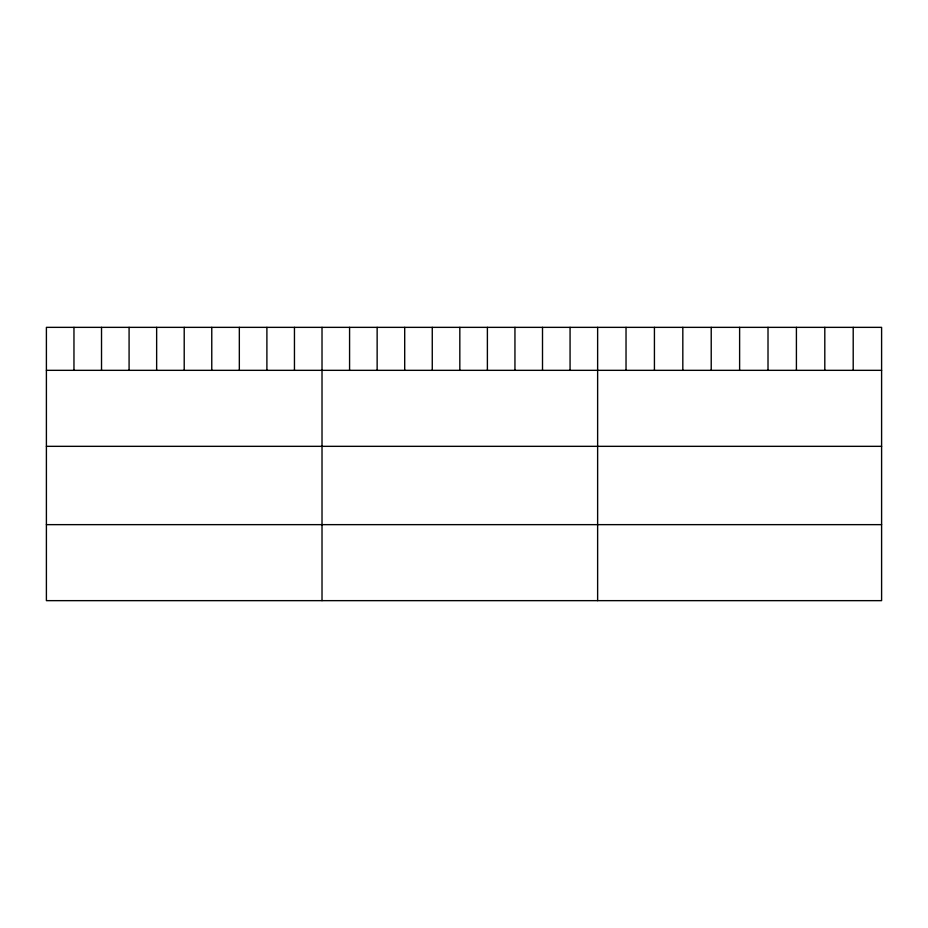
<?xml version="1.0" encoding="UTF-8"?>
<svg xmlns="http://www.w3.org/2000/svg" width="928" height="928" viewBox="0 0 928 928"><rect width="100%" height="100%" fill="white"/><g stroke="black" fill="none" stroke-linecap="round" stroke-linejoin="round"><path stroke-width="1.39" d="M881.6 370.33L881.6 600.648L46.4 600.648L46.4 327.352L881.6 327.352L881.6 370.33L46.4 370.33M46.4 446.333L881.6 446.333M46.4 524.645L881.6 524.645M853.203 327.352L853.203 370.33M824.806 327.352L824.806 370.33M796.41 327.352L796.41 370.33M768.013 327.352L768.013 370.33M739.616 327.352L739.616 370.33M711.219 327.352L711.219 370.33M682.822 327.352L682.822 370.33M654.426 327.352L654.426 370.33M626.029 327.352L626.029 370.33M597.632 327.352L597.632 600.648M570.07 327.352L570.07 370.33M542.509 327.352L542.509 370.33M514.947 327.352L514.947 370.33M487.386 327.352L487.386 370.33M459.824 327.352L459.824 370.33M432.262 327.352L432.262 370.33M404.701 327.352L404.701 370.33M377.139 327.352L377.139 370.33M349.578 327.352L349.578 370.33M322.016 327.352L322.016 600.648M294.454 327.352L294.454 370.33M266.893 327.352L266.893 370.33M239.331 327.352L239.331 370.33M211.77 327.352L211.77 370.33M184.208 327.352L184.208 370.33M156.646 327.352L156.646 370.33M129.085 327.352L129.085 370.33M101.523 327.352L101.523 370.33M73.962 327.352L73.962 370.33"/></g></svg>
